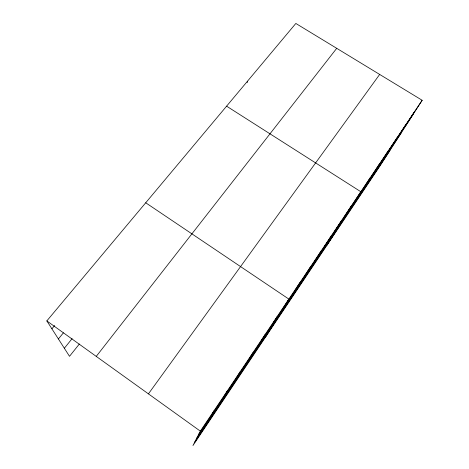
<?xml version="1.0" encoding="UTF-8"?>
<svg xmlns="http://www.w3.org/2000/svg" width="469" height="469" viewBox="0 0 469 469"><rect width="100%" height="100%" fill="white"/><g stroke="black" fill="none" stroke-linecap="round" stroke-linejoin="round"><path stroke-width="0.7" d="M247.175 82.632L247.45 81.248M422.164 100.278L200.345 431.146L192.958 445.55L380.101 165.774L422.164 100.278L295.833 23.45L46.836 320.907L69.506 356.317L79.349 344.012M211.8 414.807L214.04 410.715M224.569 395.754L227.365 390.841M237.009 377.187L240.333 371.501M249.133 359.09L252.949 352.682M260.952 341.455L265.237 334.35M272.477 324.255L277.208 316.499M265.595 336.959L288.875 299.099L145.724 202.778M294.374 291.583L299.908 282.631M304.774 276.053L310.683 266.568M314.939 260.887L321.195 250.886M324.876 246.061L331.46 235.573M334.585 231.569L341.485 220.623M344.076 217.399L351.275 206.014M326.629 245.709L360.849 191.739L226.597 106.164M362.449 189.986L370.199 177.792M371.337 176.725L379.345 164.15M380.037 163.74L388.285 150.813M388.555 151.03L397.032 137.763M396.891 138.584L405.591 125M405.058 126.401L413.969 112.507M198.686 434.376L413.06 114.459M196.564 438.515L401.124 133.038M194.635 442.29L389.974 150.408M148.427 393.86L379.667 74.436M96.251 356.393L336.724 48.319M64.341 348.256L72.109 338.641M58.391 338.964L63.391 332.855M51.895 328.81L54.621 325.521M46.836 320.907L200.345 431.146"/></g></svg>
